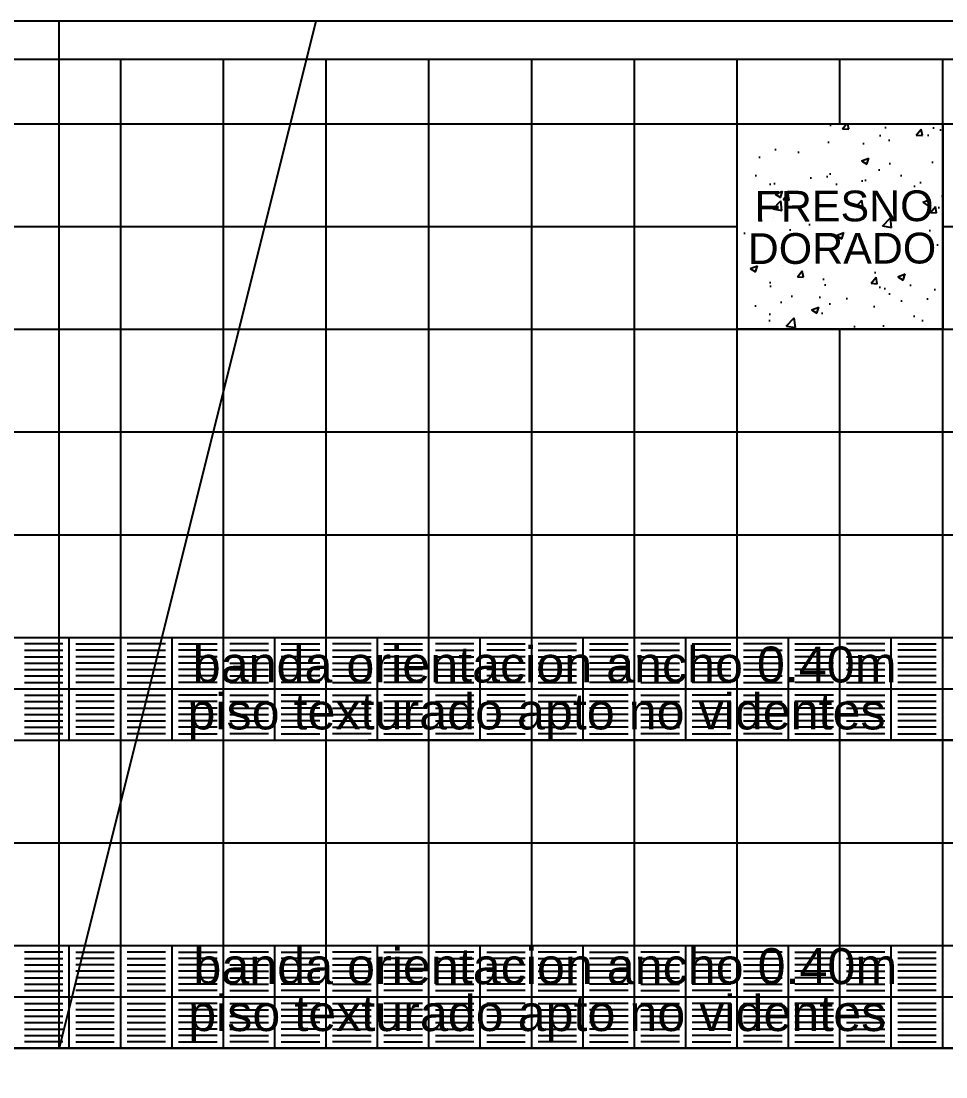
# Model space of a CAD drawing. Header units: inches. Extents: x -309 to 190, y -1585 to -1350.
# Drawn here: x -257.679 to -254.079, y -1375.399 to -1371.288 of the extents above; entities that cross this region are included whole.
import ezdxf
from ezdxf.lldxf.tags import DXFTag

# ---------------------------------------------------------------- set-up
doc = ezdxf.new("R2010")
doc.units = ezdxf.units.IN
doc.header["$MEASUREMENT"] = 0
doc.linetypes.add('CENTER2', pattern=[1.125, 0.75, -0.125, 0.125, -0.125])
doc.linetypes.add('HIDDEN', pattern=[0.375, 0.25, -0.125])
for name, color, linetype in [('02', 9, 'CONTINUOUS'), ('10-TEXTO', 9, 'CONTINUOUS'), ('CIEGOS', 9, 'CONTINUOUS'), ('DET', 9, 'CONTINUOUS'), ('lm', 9, 'HIDDEN'), ('NO VIDENTES', 9, 'CONTINUOUS'), ('PROY', 9, 'HIDDEN2'), ('V2', 9, 'CONTINUOUS')]:
    doc.layers.add(name, color=color, linetype=linetype)
doc.styles.add('ROMANS', font='arial.ttf')
doc.styles.get("Standard").update_dxf_attribs({"font": 'arial.ttf'})
tags = doc.linetypes.add('HIDDEN2', pattern=[0.1875, 0.125, -0.0625]).pattern_tags.tags
tags[6:7] = [DXFTag(74, 4), DXFTag(75, 0), DXFTag(340, '0'), DXFTag(46, 1.0), DXFTag(50, 0.0), DXFTag(44, 0.0), DXFTag(45, 0.0)]
tags[4:5] = [DXFTag(74, 4), DXFTag(75, 0), DXFTag(340, '0'), DXFTag(46, 1.0), DXFTag(50, 0.0), DXFTag(44, 0.0), DXFTag(45, 0.0)]

msp = doc.modelspace()

# ---------------------------------------------------------------- hatches: boundary and pattern name
at = {"layer": 'PROY'}
h = msp.add_hatch(dxfattribs=at)
h.set_pattern_fill('AR-CONC', color=256, scale=0.04, style=0)
h.set_pattern_definition([(50, (-100.22743, -1554.52688), (0.28690407, -0.02510085), [0.03, -0.33]), (355, (-100.22743, -1554.52688), (-0.05550053, 0.30087685), [0.024, -0.264]), (100.45144, (-100.20353, -1554.52897), (0.23140354, 0.275776), [0.02549608, -0.28045684]), (46.1842, (-100.22743, -1554.44688), (0.42689653, -0.0662077), [0.045, -0.495]), (96.63564, (-100.19186, -1554.4524), (0.3738648, 0.38964744), [0.0382441, -0.4206855]), (351.18416, (-100.22743, -1554.44688), (0.3738648, 0.3896474), [0.036, -0.396]), (21, (-100.18743, -1554.46688), (0.23876282, -0.16104756), [0.03, -0.33]), (326, (-100.18743, -1554.46688), (0.09732613, 0.29006), [0.024, -0.264]), (71.45144, (-100.16754, -1554.4803), (0.33608895, 0.12901246), [0.02549608, -0.28045684]), (37.5, (-100.22743, -1554.52688), (0.00486394, 0.13315754), [0, -0.2608, 0, -0.268, 0, -0.265]), (7.5, (-100.22743, -1554.52688), (0.105227815, 0.157764685), [0, -0.1528, 0, -0.2548, 0, -0.101]), (327.5, (-100.31663, -1554.52688), (0.213528974, -0.00902195), [0, -0.1, 0, -0.312, 0, -0.414]), (317.5, (-100.35663, -1554.52688), (0.23327447, 0.040042), [0, -0.13, 0, -0.2072, 0, -0.294])])
h.paths.add_polyline_path([(-254.8918, -1371.6882), (-254.8918, -1372.4882), (-254.0918, -1372.4882), (-254.0918, -1371.6882)])

# ---------------------------------------------------------------- linework, layer by layer
at = {"layer": '02'}
for p, q in [((-257.5318, -1375.2882), (-257.5318, -1371.2882)), ((-256.5318, -1371.2882), (-257.5318, -1375.2882))]:
    msp.add_line(p, q, dxfattribs=at)
at = {"layer": 'CIEGOS'}
for points in [[(-265.1546, -1373.6882), (-204.0052, -1373.6882)], [(-264.9889, -1374.0882), (-204.0644, -1374.0882)], [(-264.6575, -1374.8882), (-204.1827, -1374.8882)], [(-262.5318, -1375.2882), (-204.2418, -1375.2882)]]:
    msp.add_lwpolyline(points, dxfattribs=at)
at = {"layer": 'DET'}
for points in [[(-257.2918, -1375.2882), (-257.2918, -1371.4382)], [(-256.8918, -1375.2882), (-256.8918, -1371.4382)], [(-256.4918, -1375.2882), (-256.4918, -1371.4382)], [(-256.0918, -1375.2882), (-256.0918, -1371.4382)], [(-255.6918, -1375.2882), (-255.6918, -1371.4382)], [(-255.2918, -1375.2882), (-255.2918, -1371.4382)], [(-254.8918, -1375.2882), (-254.8918, -1371.4382)], [(-254.4918, -1371.6882), (-254.4918, -1371.4382)], [(-254.0918, -1375.2882), (-254.0918, -1371.4382)], [(-265.983, -1371.6882), (-203.7094, -1371.6882)], [(-265.8173, -1372.0882), (-254.8918, -1372.0882)], [(-254.0936, -1372.0882), (-249.6918, -1372.0882)], [(-265.6516, -1372.4882), (-203.8277, -1372.4882)], [(-254.4918, -1375.2882), (-254.4918, -1372.4882)], [(-265.486, -1372.8882), (-203.8883, -1372.8882)], [(-265.3203, -1373.2882), (-203.946, -1373.2882)], [(-257.4918, -1374.0882), (-257.4918, -1373.6882)], [(-257.0918, -1374.0882), (-257.0918, -1373.6882)], [(-256.6918, -1374.0882), (-256.6918, -1373.6882)], [(-256.2918, -1374.0882), (-256.2918, -1373.6882)], [(-255.8918, -1374.0882), (-255.8918, -1373.6882)], [(-255.4918, -1374.0882), (-255.4918, -1373.6882)], [(-255.0918, -1374.0882), (-255.0918, -1373.6882)], [(-254.6918, -1374.0882), (-254.6918, -1373.6882)], [(-254.2918, -1374.0882), (-254.2918, -1373.6882)], [(-265.0717, -1373.8882), (-204.0348, -1373.8882)], [(-264.8232, -1374.4882), (-204.1235, -1374.4882)], [(-257.4918, -1375.2882), (-257.4918, -1374.8882)], [(-257.0918, -1375.2882), (-257.0918, -1374.8882)], [(-256.6918, -1375.2882), (-256.6918, -1374.8882)], [(-256.2918, -1375.2882), (-256.2918, -1374.8882)], [(-255.8918, -1375.2882), (-255.8918, -1374.8882)], [(-255.4918, -1375.2882), (-255.4918, -1374.8882)], [(-255.0918, -1375.2882), (-255.0918, -1374.8882)], [(-254.6918, -1375.2882), (-254.6918, -1374.8882)], [(-254.2918, -1375.2882), (-254.2918, -1374.8882)], [(-264.5747, -1375.0882), (-204.2123, -1375.0882)]]:
    msp.add_lwpolyline(points, dxfattribs=at)
at = {"layer": 'lm', "linetype": 'CENTER2'}
msp.add_line((-268.7318, -1375.2882), (-201.8002, -1375.2882), dxfattribs=at)
msp.add_line((-268.7318, -1375.2882), (-201.8002, -1375.2882), dxfattribs=at)
at = {"layer": 'NO VIDENTES'}
for p, q in [((-257.5168, -1373.7132), (-257.6668, -1373.7132)), ((-257.6668, -1373.7382), (-257.5168, -1373.7382)), ((-257.4668, -1373.7132), (-257.3168, -1373.7132)), ((-257.3168, -1373.7382), (-257.4668, -1373.7382)), ((-257.1168, -1373.7132), (-257.2668, -1373.7132)), ((-257.2668, -1373.7382), (-257.1168, -1373.7382)), ((-257.0668, -1373.7132), (-256.9168, -1373.7132)), ((-256.9168, -1373.7382), (-257.0668, -1373.7382)), ((-256.7168, -1373.7132), (-256.8668, -1373.7132)), ((-256.8668, -1373.7382), (-256.7168, -1373.7382)), ((-256.6668, -1373.7132), (-256.5168, -1373.7132)), ((-256.5168, -1373.7382), (-256.6668, -1373.7382)), ((-256.3168, -1373.7132), (-256.4668, -1373.7132)), ((-256.4668, -1373.7382), (-256.3168, -1373.7382)), ((-256.2668, -1373.7132), (-256.1168, -1373.7132)), ((-256.1168, -1373.7382), (-256.2668, -1373.7382)), ((-255.9168, -1373.7132), (-256.0668, -1373.7132)), ((-256.0668, -1373.7382), (-255.9168, -1373.7382)), ((-255.8668, -1373.7132), (-255.7168, -1373.7132)), ((-255.7168, -1373.7382), (-255.8668, -1373.7382)), ((-255.5168, -1373.7132), (-255.6668, -1373.7132)), ((-255.6668, -1373.7382), (-255.5168, -1373.7382)), ((-255.4668, -1373.7132), (-255.3168, -1373.7132)), ((-255.3168, -1373.7382), (-255.4668, -1373.7382)), ((-255.1168, -1373.7132), (-255.2668, -1373.7132)), ((-255.2668, -1373.7382), (-255.1168, -1373.7382)), ((-255.0668, -1373.7132), (-254.9168, -1373.7132)), ((-254.9168, -1373.7382), (-255.0668, -1373.7382)), ((-254.7168, -1373.7132), (-254.8668, -1373.7132)), ((-254.8668, -1373.7382), (-254.7168, -1373.7382)), ((-254.6668, -1373.7132), (-254.5168, -1373.7132)), ((-254.5168, -1373.7382), (-254.6668, -1373.7382)), ((-254.3168, -1373.7132), (-254.4668, -1373.7132)), ((-254.4668, -1373.7382), (-254.3168, -1373.7382)), ((-254.2668, -1373.7132), (-254.1168, -1373.7132)), ((-254.1168, -1373.7382), (-254.2668, -1373.7382)), ((-257.6668, -1373.7632), (-257.5168, -1373.7632)), ((-257.6668, -1373.7882), (-257.5168, -1373.7882)), ((-257.3168, -1373.7632), (-257.4668, -1373.7632)), ((-257.3168, -1373.7882), (-257.4668, -1373.7882)), ((-257.2668, -1373.7632), (-257.1168, -1373.7632)), ((-257.2668, -1373.7882), (-257.1168, -1373.7882)), ((-256.9168, -1373.7632), (-257.0668, -1373.7632)), ((-256.9168, -1373.7882), (-257.0668, -1373.7882)), ((-256.8668, -1373.7632), (-256.7168, -1373.7632)), ((-256.8668, -1373.7882), (-256.7168, -1373.7882)), ((-256.5168, -1373.7632), (-256.6668, -1373.7632)), ((-256.5168, -1373.7882), (-256.6668, -1373.7882)), ((-256.4668, -1373.7632), (-256.3168, -1373.7632)), ((-256.4668, -1373.7882), (-256.3168, -1373.7882)), ((-256.1168, -1373.7632), (-256.2668, -1373.7632)), ((-256.1168, -1373.7882), (-256.2668, -1373.7882)), ((-256.0668, -1373.7632), (-255.9168, -1373.7632)), ((-256.0668, -1373.7882), (-255.9168, -1373.7882)), ((-255.7168, -1373.7632), (-255.8668, -1373.7632)), ((-255.7168, -1373.7882), (-255.8668, -1373.7882)), ((-255.6668, -1373.7632), (-255.5168, -1373.7632)), ((-255.6668, -1373.7882), (-255.5168, -1373.7882)), ((-255.3168, -1373.7632), (-255.4668, -1373.7632)), ((-255.3168, -1373.7882), (-255.4668, -1373.7882)), ((-255.2668, -1373.7632), (-255.1168, -1373.7632)), ((-255.2668, -1373.7882), (-255.1168, -1373.7882)), ((-254.9168, -1373.7632), (-255.0668, -1373.7632)), ((-254.9168, -1373.7882), (-255.0668, -1373.7882)), ((-254.8668, -1373.7632), (-254.7168, -1373.7632)), ((-254.8668, -1373.7882), (-254.7168, -1373.7882)), ((-254.5168, -1373.7632), (-254.6668, -1373.7632)), ((-254.5168, -1373.7882), (-254.6668, -1373.7882)), ((-254.4668, -1373.7632), (-254.3168, -1373.7632)), ((-254.4668, -1373.7882), (-254.3168, -1373.7882)), ((-254.1168, -1373.7632), (-254.2668, -1373.7632)), ((-254.1168, -1373.7882), (-254.2668, -1373.7882)), ((-257.6668, -1373.8132), (-257.5168, -1373.8132)), ((-257.3168, -1373.8132), (-257.4668, -1373.8132)), ((-257.2668, -1373.8132), (-257.1168, -1373.8132)), ((-256.9168, -1373.8132), (-257.0668, -1373.8132)), ((-256.8668, -1373.8132), (-256.7168, -1373.8132)), ((-256.5168, -1373.8132), (-256.6668, -1373.8132)), ((-256.4668, -1373.8132), (-256.3168, -1373.8132)), ((-256.1168, -1373.8132), (-256.2668, -1373.8132)), ((-256.0668, -1373.8132), (-255.9168, -1373.8132)), ((-255.7168, -1373.8132), (-255.8668, -1373.8132)), ((-255.6668, -1373.8132), (-255.5168, -1373.8132)), ((-255.3168, -1373.8132), (-255.4668, -1373.8132)), ((-255.2668, -1373.8132), (-255.1168, -1373.8132)), ((-254.9168, -1373.8132), (-255.0668, -1373.8132)), ((-254.8668, -1373.8132), (-254.7168, -1373.8132)), ((-254.5168, -1373.8132), (-254.6668, -1373.8132)), ((-254.4668, -1373.8132), (-254.3168, -1373.8132)), ((-254.1168, -1373.8132), (-254.2668, -1373.8132)), ((-257.6668, -1373.8382), (-257.5168, -1373.8382)), ((-257.6668, -1373.8632), (-257.5168, -1373.8632)), ((-257.3168, -1373.8382), (-257.4668, -1373.8382)), ((-257.3168, -1373.8632), (-257.4668, -1373.8632)), ((-257.2668, -1373.8382), (-257.1168, -1373.8382)), ((-257.2668, -1373.8632), (-257.1168, -1373.8632)), ((-256.9168, -1373.8382), (-257.0668, -1373.8382)), ((-256.9168, -1373.8632), (-257.0668, -1373.8632)), ((-256.8668, -1373.8382), (-256.7168, -1373.8382)), ((-256.8668, -1373.8632), (-256.7168, -1373.8632)), ((-256.5168, -1373.8382), (-256.6668, -1373.8382)), ((-256.5168, -1373.8632), (-256.6668, -1373.8632)), ((-256.4668, -1373.8382), (-256.3168, -1373.8382)), ((-256.4668, -1373.8632), (-256.3168, -1373.8632)), ((-256.1168, -1373.8382), (-256.2668, -1373.8382)), ((-256.1168, -1373.8632), (-256.2668, -1373.8632)), ((-256.0668, -1373.8382), (-255.9168, -1373.8382)), ((-256.0668, -1373.8632), (-255.9168, -1373.8632)), ((-255.7168, -1373.8382), (-255.8668, -1373.8382)), ((-255.7168, -1373.8632), (-255.8668, -1373.8632)), ((-255.6668, -1373.8382), (-255.5168, -1373.8382)), ((-255.6668, -1373.8632), (-255.5168, -1373.8632)), ((-255.3168, -1373.8382), (-255.4668, -1373.8382)), ((-255.3168, -1373.8632), (-255.4668, -1373.8632)), ((-255.2668, -1373.8382), (-255.1168, -1373.8382)), ((-255.2668, -1373.8632), (-255.1168, -1373.8632)), ((-254.9168, -1373.8382), (-255.0668, -1373.8382)), ((-254.9168, -1373.8632), (-255.0668, -1373.8632)), ((-254.8668, -1373.8382), (-254.7168, -1373.8382)), ((-254.8668, -1373.8632), (-254.7168, -1373.8632)), ((-254.5168, -1373.8382), (-254.6668, -1373.8382)), ((-254.5168, -1373.8632), (-254.6668, -1373.8632)), ((-254.4668, -1373.8382), (-254.3168, -1373.8382)), ((-254.4668, -1373.8632), (-254.3168, -1373.8632)), ((-254.1168, -1373.8382), (-254.2668, -1373.8382)), ((-254.1168, -1373.8632), (-254.2668, -1373.8632)), ((-257.6668, -1373.9132), (-257.5168, -1373.9132)), ((-257.3168, -1373.9132), (-257.4668, -1373.9132)), ((-257.2668, -1373.9132), (-257.1168, -1373.9132)), ((-256.9168, -1373.9132), (-257.0668, -1373.9132)), ((-256.8668, -1373.9132), (-256.7168, -1373.9132)), ((-256.5168, -1373.9132), (-256.6668, -1373.9132)), ((-256.4668, -1373.9132), (-256.3168, -1373.9132)), ((-256.1168, -1373.9132), (-256.2668, -1373.9132)), ((-256.0668, -1373.9132), (-255.9168, -1373.9132)), ((-255.7168, -1373.9132), (-255.8668, -1373.9132)), ((-255.6668, -1373.9132), (-255.5168, -1373.9132)), ((-255.3168, -1373.9132), (-255.4668, -1373.9132)), ((-255.2668, -1373.9132), (-255.1168, -1373.9132)), ((-254.9168, -1373.9132), (-255.0668, -1373.9132)), ((-254.8668, -1373.9132), (-254.7168, -1373.9132)), ((-254.5168, -1373.9132), (-254.6668, -1373.9132)), ((-254.4668, -1373.9132), (-254.3168, -1373.9132)), ((-254.1168, -1373.9132), (-254.2668, -1373.9132)), ((-257.6668, -1373.9382), (-257.5168, -1373.9382)), ((-257.3168, -1373.9382), (-257.4668, -1373.9382)), ((-257.2668, -1373.9382), (-257.1168, -1373.9382)), ((-256.9168, -1373.9382), (-257.0668, -1373.9382)), ((-256.8668, -1373.9382), (-256.7168, -1373.9382)), ((-256.5168, -1373.9382), (-256.6668, -1373.9382)), ((-256.4668, -1373.9382), (-256.3168, -1373.9382)), ((-256.1168, -1373.9382), (-256.2668, -1373.9382)), ((-256.0668, -1373.9382), (-255.9168, -1373.9382)), ((-255.7168, -1373.9382), (-255.8668, -1373.9382)), ((-255.6668, -1373.9382), (-255.5168, -1373.9382)), ((-255.3168, -1373.9382), (-255.4668, -1373.9382)), ((-255.2668, -1373.9382), (-255.1168, -1373.9382)), ((-254.9168, -1373.9382), (-255.0668, -1373.9382)), ((-254.8668, -1373.9382), (-254.7168, -1373.9382)), ((-254.5168, -1373.9382), (-254.6668, -1373.9382)), ((-254.4668, -1373.9382), (-254.3168, -1373.9382)), ((-254.1168, -1373.9382), (-254.2668, -1373.9382)), ((-257.6668, -1373.9632), (-257.5168, -1373.9632)), ((-257.6668, -1373.9882), (-257.5168, -1373.9882)), ((-257.3168, -1373.9632), (-257.4668, -1373.9632)), ((-257.3168, -1373.9882), (-257.4668, -1373.9882)), ((-257.2668, -1373.9632), (-257.1168, -1373.9632)), ((-257.2668, -1373.9882), (-257.1168, -1373.9882)), ((-256.9168, -1373.9632), (-257.0668, -1373.9632)), ((-256.9168, -1373.9882), (-257.0668, -1373.9882)), ((-256.8668, -1373.9632), (-256.7168, -1373.9632)), ((-256.8668, -1373.9882), (-256.7168, -1373.9882)), ((-256.5168, -1373.9632), (-256.6668, -1373.9632)), ((-256.5168, -1373.9882), (-256.6668, -1373.9882)), ((-256.4668, -1373.9632), (-256.3168, -1373.9632)), ((-256.4668, -1373.9882), (-256.3168, -1373.9882)), ((-256.1168, -1373.9632), (-256.2668, -1373.9632)), ((-256.1168, -1373.9882), (-256.2668, -1373.9882)), ((-256.0668, -1373.9632), (-255.9168, -1373.9632)), ((-256.0668, -1373.9882), (-255.9168, -1373.9882)), ((-255.7168, -1373.9632), (-255.8668, -1373.9632)), ((-255.7168, -1373.9882), (-255.8668, -1373.9882)), ((-255.6668, -1373.9632), (-255.5168, -1373.9632)), ((-255.6668, -1373.9882), (-255.5168, -1373.9882)), ((-255.3168, -1373.9632), (-255.4668, -1373.9632)), ((-255.3168, -1373.9882), (-255.4668, -1373.9882)), ((-255.2668, -1373.9632), (-255.1168, -1373.9632)), ((-255.2668, -1373.9882), (-255.1168, -1373.9882)), ((-254.9168, -1373.9632), (-255.0668, -1373.9632)), ((-254.9168, -1373.9882), (-255.0668, -1373.9882)), ((-254.8668, -1373.9632), (-254.7168, -1373.9632)), ((-254.8668, -1373.9882), (-254.7168, -1373.9882)), ((-254.5168, -1373.9632), (-254.6668, -1373.9632)), ((-254.5168, -1373.9882), (-254.6668, -1373.9882)), ((-254.4668, -1373.9632), (-254.3168, -1373.9632)), ((-254.4668, -1373.9882), (-254.3168, -1373.9882)), ((-254.1168, -1373.9632), (-254.2668, -1373.9632)), ((-254.1168, -1373.9882), (-254.2668, -1373.9882)), ((-257.6668, -1374.0132), (-257.5168, -1374.0132)), ((-257.6668, -1374.0382), (-257.5168, -1374.0382)), ((-257.3168, -1374.0132), (-257.4668, -1374.0132)), ((-257.3168, -1374.0382), (-257.4668, -1374.0382)), ((-257.2668, -1374.0132), (-257.1168, -1374.0132)), ((-257.2668, -1374.0382), (-257.1168, -1374.0382)), ((-256.9168, -1374.0132), (-257.0668, -1374.0132)), ((-256.9168, -1374.0382), (-257.0668, -1374.0382)), ((-256.8668, -1374.0132), (-256.7168, -1374.0132)), ((-256.8668, -1374.0382), (-256.7168, -1374.0382)), ((-256.5168, -1374.0132), (-256.6668, -1374.0132)), ((-256.5168, -1374.0382), (-256.6668, -1374.0382)), ((-256.4668, -1374.0132), (-256.3168, -1374.0132)), ((-256.4668, -1374.0382), (-256.3168, -1374.0382)), ((-256.1168, -1374.0132), (-256.2668, -1374.0132)), ((-256.1168, -1374.0382), (-256.2668, -1374.0382)), ((-256.0668, -1374.0132), (-255.9168, -1374.0132)), ((-256.0668, -1374.0382), (-255.9168, -1374.0382)), ((-255.7168, -1374.0132), (-255.8668, -1374.0132)), ((-255.7168, -1374.0382), (-255.8668, -1374.0382)), ((-255.6668, -1374.0132), (-255.5168, -1374.0132)), ((-255.6668, -1374.0382), (-255.5168, -1374.0382)), ((-255.3168, -1374.0132), (-255.4668, -1374.0132)), ((-255.3168, -1374.0382), (-255.4668, -1374.0382)), ((-255.2668, -1374.0132), (-255.1168, -1374.0132)), ((-255.2668, -1374.0382), (-255.1168, -1374.0382)), ((-254.9168, -1374.0132), (-255.0668, -1374.0132)), ((-254.9168, -1374.0382), (-255.0668, -1374.0382)), ((-254.8668, -1374.0132), (-254.7168, -1374.0132)), ((-254.8668, -1374.0382), (-254.7168, -1374.0382)), ((-254.5168, -1374.0132), (-254.6668, -1374.0132)), ((-254.5168, -1374.0382), (-254.6668, -1374.0382)), ((-254.4668, -1374.0132), (-254.3168, -1374.0132)), ((-254.4668, -1374.0382), (-254.3168, -1374.0382)), ((-254.1168, -1374.0132), (-254.2668, -1374.0132)), ((-254.1168, -1374.0382), (-254.2668, -1374.0382)), ((-257.5168, -1374.0632), (-257.6668, -1374.0632)), ((-257.4668, -1374.0632), (-257.3168, -1374.0632)), ((-257.1168, -1374.0632), (-257.2668, -1374.0632)), ((-257.0668, -1374.0632), (-256.9168, -1374.0632)), ((-256.7168, -1374.0632), (-256.8668, -1374.0632)), ((-256.6668, -1374.0632), (-256.5168, -1374.0632)), ((-256.3168, -1374.0632), (-256.4668, -1374.0632)), ((-256.2668, -1374.0632), (-256.1168, -1374.0632)), ((-255.9168, -1374.0632), (-256.0668, -1374.0632)), ((-255.8668, -1374.0632), (-255.7168, -1374.0632)), ((-255.5168, -1374.0632), (-255.6668, -1374.0632)), ((-255.4668, -1374.0632), (-255.3168, -1374.0632)), ((-255.1168, -1374.0632), (-255.2668, -1374.0632)), ((-255.0668, -1374.0632), (-254.9168, -1374.0632)), ((-254.7168, -1374.0632), (-254.8668, -1374.0632)), ((-254.6668, -1374.0632), (-254.5168, -1374.0632)), ((-254.3168, -1374.0632), (-254.4668, -1374.0632)), ((-254.2668, -1374.0632), (-254.1168, -1374.0632)), ((-257.5168, -1374.9132), (-257.6668, -1374.9132)), ((-257.6668, -1374.9382), (-257.5168, -1374.9382)), ((-257.4668, -1374.9132), (-257.3168, -1374.9132)), ((-257.3168, -1374.9382), (-257.4668, -1374.9382)), ((-257.1168, -1374.9132), (-257.2668, -1374.9132)), ((-257.2668, -1374.9382), (-257.1168, -1374.9382)), ((-257.0668, -1374.9132), (-256.9168, -1374.9132)), ((-256.9168, -1374.9382), (-257.0668, -1374.9382)), ((-256.7168, -1374.9132), (-256.8668, -1374.9132)), ((-256.8668, -1374.9382), (-256.7168, -1374.9382)), ((-256.6668, -1374.9132), (-256.5168, -1374.9132)), ((-256.5168, -1374.9382), (-256.6668, -1374.9382)), ((-256.3168, -1374.9132), (-256.4668, -1374.9132)), ((-256.4668, -1374.9382), (-256.3168, -1374.9382)), ((-256.2668, -1374.9132), (-256.1168, -1374.9132)), ((-256.1168, -1374.9382), (-256.2668, -1374.9382)), ((-255.9168, -1374.9132), (-256.0668, -1374.9132)), ((-256.0668, -1374.9382), (-255.9168, -1374.9382)), ((-255.8668, -1374.9132), (-255.7168, -1374.9132)), ((-255.7168, -1374.9382), (-255.8668, -1374.9382)), ((-255.5168, -1374.9132), (-255.6668, -1374.9132)), ((-255.6668, -1374.9382), (-255.5168, -1374.9382)), ((-255.4668, -1374.9132), (-255.3168, -1374.9132)), ((-255.3168, -1374.9382), (-255.4668, -1374.9382)), ((-255.1168, -1374.9132), (-255.2668, -1374.9132)), ((-255.2668, -1374.9382), (-255.1168, -1374.9382)), ((-255.0668, -1374.9132), (-254.9168, -1374.9132)), ((-254.9168, -1374.9382), (-255.0668, -1374.9382)), ((-254.7168, -1374.9132), (-254.8668, -1374.9132)), ((-254.8668, -1374.9382), (-254.7168, -1374.9382)), ((-254.6668, -1374.9132), (-254.5168, -1374.9132)), ((-254.5168, -1374.9382), (-254.6668, -1374.9382)), ((-254.3168, -1374.9132), (-254.4668, -1374.9132)), ((-254.4668, -1374.9382), (-254.3168, -1374.9382)), ((-254.2668, -1374.9132), (-254.1168, -1374.9132)), ((-254.1168, -1374.9382), (-254.2668, -1374.9382)), ((-257.6668, -1374.9632), (-257.5168, -1374.9632)), ((-257.3168, -1374.9632), (-257.4668, -1374.9632)), ((-257.2668, -1374.9632), (-257.1168, -1374.9632)), ((-256.9168, -1374.9632), (-257.0668, -1374.9632)), ((-256.8668, -1374.9632), (-256.7168, -1374.9632)), ((-256.5168, -1374.9632), (-256.6668, -1374.9632)), ((-256.4668, -1374.9632), (-256.3168, -1374.9632)), ((-256.1168, -1374.9632), (-256.2668, -1374.9632)), ((-256.0668, -1374.9632), (-255.9168, -1374.9632)), ((-255.7168, -1374.9632), (-255.8668, -1374.9632)), ((-255.6668, -1374.9632), (-255.5168, -1374.9632)), ((-255.3168, -1374.9632), (-255.4668, -1374.9632)), ((-255.2668, -1374.9632), (-255.1168, -1374.9632)), ((-254.9168, -1374.9632), (-255.0668, -1374.9632)), ((-254.8668, -1374.9632), (-254.7168, -1374.9632)), ((-254.5168, -1374.9632), (-254.6668, -1374.9632)), ((-254.4668, -1374.9632), (-254.3168, -1374.9632)), ((-254.1168, -1374.9632), (-254.2668, -1374.9632)), ((-257.6668, -1374.9882), (-257.5168, -1374.9882)), ((-257.6668, -1375.0132), (-257.5168, -1375.0132)), ((-257.3168, -1374.9882), (-257.4668, -1374.9882)), ((-257.3168, -1375.0132), (-257.4668, -1375.0132)), ((-257.2668, -1374.9882), (-257.1168, -1374.9882)), ((-257.2668, -1375.0132), (-257.1168, -1375.0132)), ((-256.9168, -1374.9882), (-257.0668, -1374.9882)), ((-256.9168, -1375.0132), (-257.0668, -1375.0132)), ((-256.8668, -1374.9882), (-256.7168, -1374.9882)), ((-256.8668, -1375.0132), (-256.7168, -1375.0132)), ((-256.5168, -1374.9882), (-256.6668, -1374.9882)), ((-256.5168, -1375.0132), (-256.6668, -1375.0132)), ((-256.4668, -1374.9882), (-256.3168, -1374.9882)), ((-256.4668, -1375.0132), (-256.3168, -1375.0132)), ((-256.1168, -1374.9882), (-256.2668, -1374.9882)), ((-256.1168, -1375.0132), (-256.2668, -1375.0132)), ((-256.0668, -1374.9882), (-255.9168, -1374.9882)), ((-256.0668, -1375.0132), (-255.9168, -1375.0132)), ((-255.7168, -1374.9882), (-255.8668, -1374.9882)), ((-255.7168, -1375.0132), (-255.8668, -1375.0132)), ((-255.6668, -1374.9882), (-255.5168, -1374.9882)), ((-255.6668, -1375.0132), (-255.5168, -1375.0132)), ((-255.3168, -1374.9882), (-255.4668, -1374.9882)), ((-255.3168, -1375.0132), (-255.4668, -1375.0132)), ((-255.2668, -1374.9882), (-255.1168, -1374.9882)), ((-255.2668, -1375.0132), (-255.1168, -1375.0132)), ((-254.9168, -1374.9882), (-255.0668, -1374.9882)), ((-254.9168, -1375.0132), (-255.0668, -1375.0132)), ((-254.8668, -1374.9882), (-254.7168, -1374.9882)), ((-254.8668, -1375.0132), (-254.7168, -1375.0132)), ((-254.5168, -1374.9882), (-254.6668, -1374.9882)), ((-254.5168, -1375.0132), (-254.6668, -1375.0132)), ((-254.4668, -1374.9882), (-254.3168, -1374.9882)), ((-254.4668, -1375.0132), (-254.3168, -1375.0132)), ((-254.1168, -1374.9882), (-254.2668, -1374.9882)), ((-254.1168, -1375.0132), (-254.2668, -1375.0132)), ((-257.6668, -1375.0382), (-257.5168, -1375.0382)), ((-257.6668, -1375.0632), (-257.5168, -1375.0632)), ((-257.3168, -1375.0382), (-257.4668, -1375.0382)), ((-257.3168, -1375.0632), (-257.4668, -1375.0632)), ((-257.2668, -1375.0382), (-257.1168, -1375.0382)), ((-257.2668, -1375.0632), (-257.1168, -1375.0632)), ((-256.9168, -1375.0382), (-257.0668, -1375.0382)), ((-256.9168, -1375.0632), (-257.0668, -1375.0632)), ((-256.8668, -1375.0382), (-256.7168, -1375.0382)), ((-256.8668, -1375.0632), (-256.7168, -1375.0632)), ((-256.5168, -1375.0382), (-256.6668, -1375.0382)), ((-256.5168, -1375.0632), (-256.6668, -1375.0632)), ((-256.4668, -1375.0382), (-256.3168, -1375.0382)), ((-256.4668, -1375.0632), (-256.3168, -1375.0632)), ((-256.1168, -1375.0382), (-256.2668, -1375.0382)), ((-256.1168, -1375.0632), (-256.2668, -1375.0632)), ((-256.0668, -1375.0382), (-255.9168, -1375.0382)), ((-256.0668, -1375.0632), (-255.9168, -1375.0632)), ((-255.7168, -1375.0382), (-255.8668, -1375.0382)), ((-255.7168, -1375.0632), (-255.8668, -1375.0632)), ((-255.6668, -1375.0382), (-255.5168, -1375.0382)), ((-255.6668, -1375.0632), (-255.5168, -1375.0632)), ((-255.3168, -1375.0382), (-255.4668, -1375.0382)), ((-255.3168, -1375.0632), (-255.4668, -1375.0632)), ((-255.2668, -1375.0382), (-255.1168, -1375.0382)), ((-255.2668, -1375.0632), (-255.1168, -1375.0632)), ((-254.9168, -1375.0382), (-255.0668, -1375.0382)), ((-254.9168, -1375.0632), (-255.0668, -1375.0632)), ((-254.8668, -1375.0382), (-254.7168, -1375.0382)), ((-254.8668, -1375.0632), (-254.7168, -1375.0632)), ((-254.5168, -1375.0382), (-254.6668, -1375.0382)), ((-254.5168, -1375.0632), (-254.6668, -1375.0632)), ((-254.4668, -1375.0382), (-254.3168, -1375.0382)), ((-254.4668, -1375.0632), (-254.3168, -1375.0632)), ((-254.1168, -1375.0382), (-254.2668, -1375.0382)), ((-254.1168, -1375.0632), (-254.2668, -1375.0632)), ((-257.6668, -1375.1132), (-257.5168, -1375.1132)), ((-257.6668, -1375.1382), (-257.5168, -1375.1382)), ((-257.3168, -1375.1132), (-257.4668, -1375.1132)), ((-257.3168, -1375.1382), (-257.4668, -1375.1382)), ((-257.2668, -1375.1132), (-257.1168, -1375.1132)), ((-257.2668, -1375.1382), (-257.1168, -1375.1382)), ((-256.9168, -1375.1132), (-257.0668, -1375.1132)), ((-256.9168, -1375.1382), (-257.0668, -1375.1382)), ((-256.8668, -1375.1132), (-256.7168, -1375.1132)), ((-256.8668, -1375.1382), (-256.7168, -1375.1382)), ((-256.5168, -1375.1132), (-256.6668, -1375.1132)), ((-256.5168, -1375.1382), (-256.6668, -1375.1382)), ((-256.4668, -1375.1132), (-256.3168, -1375.1132)), ((-256.4668, -1375.1382), (-256.3168, -1375.1382)), ((-256.1168, -1375.1132), (-256.2668, -1375.1132)), ((-256.1168, -1375.1382), (-256.2668, -1375.1382)), ((-256.0668, -1375.1132), (-255.9168, -1375.1132)), ((-256.0668, -1375.1382), (-255.9168, -1375.1382)), ((-255.7168, -1375.1132), (-255.8668, -1375.1132)), ((-255.7168, -1375.1382), (-255.8668, -1375.1382)), ((-255.6668, -1375.1132), (-255.5168, -1375.1132)), ((-255.6668, -1375.1382), (-255.5168, -1375.1382)), ((-255.3168, -1375.1132), (-255.4668, -1375.1132)), ((-255.3168, -1375.1382), (-255.4668, -1375.1382)), ((-255.2668, -1375.1132), (-255.1168, -1375.1132)), ((-255.2668, -1375.1382), (-255.1168, -1375.1382)), ((-254.9168, -1375.1132), (-255.0668, -1375.1132)), ((-254.9168, -1375.1382), (-255.0668, -1375.1382)), ((-254.8668, -1375.1132), (-254.7168, -1375.1132)), ((-254.8668, -1375.1382), (-254.7168, -1375.1382)), ((-254.5168, -1375.1132), (-254.6668, -1375.1132)), ((-254.5168, -1375.1382), (-254.6668, -1375.1382)), ((-254.4668, -1375.1132), (-254.3168, -1375.1132)), ((-254.4668, -1375.1382), (-254.3168, -1375.1382)), ((-254.1168, -1375.1132), (-254.2668, -1375.1132)), ((-254.1168, -1375.1382), (-254.2668, -1375.1382)), ((-257.6668, -1375.1632), (-257.5168, -1375.1632)), ((-257.6668, -1375.1882), (-257.5168, -1375.1882)), ((-257.3168, -1375.1632), (-257.4668, -1375.1632)), ((-257.3168, -1375.1882), (-257.4668, -1375.1882)), ((-257.2668, -1375.1632), (-257.1168, -1375.1632)), ((-257.2668, -1375.1882), (-257.1168, -1375.1882)), ((-256.9168, -1375.1632), (-257.0668, -1375.1632)), ((-256.9168, -1375.1882), (-257.0668, -1375.1882)), ((-256.8668, -1375.1632), (-256.7168, -1375.1632)), ((-256.8668, -1375.1882), (-256.7168, -1375.1882)), ((-256.5168, -1375.1632), (-256.6668, -1375.1632)), ((-256.5168, -1375.1882), (-256.6668, -1375.1882)), ((-256.4668, -1375.1632), (-256.3168, -1375.1632)), ((-256.4668, -1375.1882), (-256.3168, -1375.1882)), ((-256.1168, -1375.1632), (-256.2668, -1375.1632)), ((-256.1168, -1375.1882), (-256.2668, -1375.1882)), ((-256.0668, -1375.1632), (-255.9168, -1375.1632)), ((-256.0668, -1375.1882), (-255.9168, -1375.1882)), ((-255.7168, -1375.1632), (-255.8668, -1375.1632)), ((-255.7168, -1375.1882), (-255.8668, -1375.1882)), ((-255.6668, -1375.1632), (-255.5168, -1375.1632)), ((-255.6668, -1375.1882), (-255.5168, -1375.1882)), ((-255.3168, -1375.1632), (-255.4668, -1375.1632)), ((-255.3168, -1375.1882), (-255.4668, -1375.1882)), ((-255.2668, -1375.1632), (-255.1168, -1375.1632)), ((-255.2668, -1375.1882), (-255.1168, -1375.1882)), ((-254.9168, -1375.1632), (-255.0668, -1375.1632)), ((-254.9168, -1375.1882), (-255.0668, -1375.1882)), ((-254.8668, -1375.1632), (-254.7168, -1375.1632)), ((-254.8668, -1375.1882), (-254.7168, -1375.1882)), ((-254.5168, -1375.1632), (-254.6668, -1375.1632)), ((-254.5168, -1375.1882), (-254.6668, -1375.1882)), ((-254.4668, -1375.1632), (-254.3168, -1375.1632)), ((-254.4668, -1375.1882), (-254.3168, -1375.1882)), ((-254.1168, -1375.1632), (-254.2668, -1375.1632)), ((-254.1168, -1375.1882), (-254.2668, -1375.1882)), ((-257.6668, -1375.2132), (-257.5168, -1375.2132)), ((-257.3168, -1375.2132), (-257.4668, -1375.2132)), ((-257.2668, -1375.2132), (-257.1168, -1375.2132)), ((-256.9168, -1375.2132), (-257.0668, -1375.2132)), ((-256.8668, -1375.2132), (-256.7168, -1375.2132)), ((-256.5168, -1375.2132), (-256.6668, -1375.2132)), ((-256.4668, -1375.2132), (-256.3168, -1375.2132)), ((-256.1168, -1375.2132), (-256.2668, -1375.2132)), ((-256.0668, -1375.2132), (-255.9168, -1375.2132)), ((-255.7168, -1375.2132), (-255.8668, -1375.2132)), ((-255.6668, -1375.2132), (-255.5168, -1375.2132)), ((-255.3168, -1375.2132), (-255.4668, -1375.2132)), ((-255.2668, -1375.2132), (-255.1168, -1375.2132)), ((-254.9168, -1375.2132), (-255.0668, -1375.2132)), ((-254.8668, -1375.2132), (-254.7168, -1375.2132)), ((-254.5168, -1375.2132), (-254.6668, -1375.2132)), ((-254.4668, -1375.2132), (-254.3168, -1375.2132)), ((-254.1168, -1375.2132), (-254.2668, -1375.2132)), ((-257.6668, -1375.2382), (-257.5168, -1375.2382)), ((-257.5168, -1375.2632), (-257.6668, -1375.2632)), ((-257.3168, -1375.2382), (-257.4668, -1375.2382)), ((-257.4668, -1375.2632), (-257.3168, -1375.2632)), ((-257.2668, -1375.2382), (-257.1168, -1375.2382)), ((-257.1168, -1375.2632), (-257.2668, -1375.2632)), ((-256.9168, -1375.2382), (-257.0668, -1375.2382)), ((-257.0668, -1375.2632), (-256.9168, -1375.2632)), ((-256.8668, -1375.2382), (-256.7168, -1375.2382)), ((-256.7168, -1375.2632), (-256.8668, -1375.2632)), ((-256.5168, -1375.2382), (-256.6668, -1375.2382)), ((-256.6668, -1375.2632), (-256.5168, -1375.2632)), ((-256.4668, -1375.2382), (-256.3168, -1375.2382)), ((-256.3168, -1375.2632), (-256.4668, -1375.2632)), ((-256.1168, -1375.2382), (-256.2668, -1375.2382)), ((-256.2668, -1375.2632), (-256.1168, -1375.2632)), ((-256.0668, -1375.2382), (-255.9168, -1375.2382)), ((-255.9168, -1375.2632), (-256.0668, -1375.2632)), ((-255.7168, -1375.2382), (-255.8668, -1375.2382)), ((-255.8668, -1375.2632), (-255.7168, -1375.2632)), ((-255.6668, -1375.2382), (-255.5168, -1375.2382)), ((-255.5168, -1375.2632), (-255.6668, -1375.2632)), ((-255.3168, -1375.2382), (-255.4668, -1375.2382)), ((-255.4668, -1375.2632), (-255.3168, -1375.2632)), ((-255.2668, -1375.2382), (-255.1168, -1375.2382)), ((-255.1168, -1375.2632), (-255.2668, -1375.2632)), ((-254.9168, -1375.2382), (-255.0668, -1375.2382)), ((-255.0668, -1375.2632), (-254.9168, -1375.2632)), ((-254.8668, -1375.2382), (-254.7168, -1375.2382)), ((-254.7168, -1375.2632), (-254.8668, -1375.2632)), ((-254.5168, -1375.2382), (-254.6668, -1375.2382)), ((-254.6668, -1375.2632), (-254.5168, -1375.2632)), ((-254.4668, -1375.2382), (-254.3168, -1375.2382)), ((-254.3168, -1375.2632), (-254.4668, -1375.2632)), ((-254.1168, -1375.2382), (-254.2668, -1375.2382)), ((-254.2668, -1375.2632), (-254.1168, -1375.2632))]:
    msp.add_line(p, q, dxfattribs=at)
at = {"layer": 'PROY'}
for p, q in [((-216.3618, -1374.0882), (-256.3277, -1374.0882)), ((-211.7018, -1375.2882), (-262.5318, -1375.2882))]:
    msp.add_line(p, q, dxfattribs=at)
at = {"layer": 'V2'}
for points in [[(-272.7318, -1415.4082, 0.414214), (-264.7318, -1423.4082), (-172.7318, -1423.4082, 0.414214), (-164.7318, -1415.4082), (-164.7318, -1390.4819, 0.330583), (-171.8369, -1380.9101), (-202.5175, -1371.6307, 0.073558), (-204.8335, -1371.2882), (-264.7318, -1371.2882, 0.414214), (-272.7318, -1379.2882)], [(-272.5818, -1415.4082, 0.414214), (-264.7318, -1423.2582), (-172.7318, -1423.2582, 0.414214), (-164.8818, -1415.4082), (-164.8818, -1390.4819, 0.330583), (-171.8803, -1381.0537), (-202.5609, -1371.7743, 0.073558), (-204.8335, -1371.4382), (-264.7318, -1371.4382, 0.414214), (-272.5818, -1379.2882)]]:
    msp.add_lwpolyline(points, format="xyb", close=True, dxfattribs=at)
msp.add_lwpolyline([(-254.0918, -1372.4882), (-254.8918, -1372.4882), (-254.8918, -1371.6882), (-254.0918, -1371.6882)], close=True, dxfattribs=at)

# ---------------------------------------------------------------- texts
at = {"layer": '02'}
for s, p in [('banda orientacion ancho 0.40m', (-257.0112, -1373.8636)), ('piso texturado apto no videntes', (-257.0318, -1374.0464)), ('banda orientacion ancho 0.40m', (-257.0086, -1375.0382)), ('piso texturado apto no videntes', (-257.0291, -1375.221))]:
    msp.add_text(s, height=0.14, dxfattribs=at).set_placement(p)
at = {"layer": '10-TEXTO', "style": 'ROMANS'}
for s, p in [('FRESNO', (-254.8238, -1372.0692)), ('DORADO', (-254.8505, -1372.2341))]:
    msp.add_text(s, height=0.1197, rotation=0.191, dxfattribs=at).set_placement(p)

doc.saveas('drawing.dxf')
